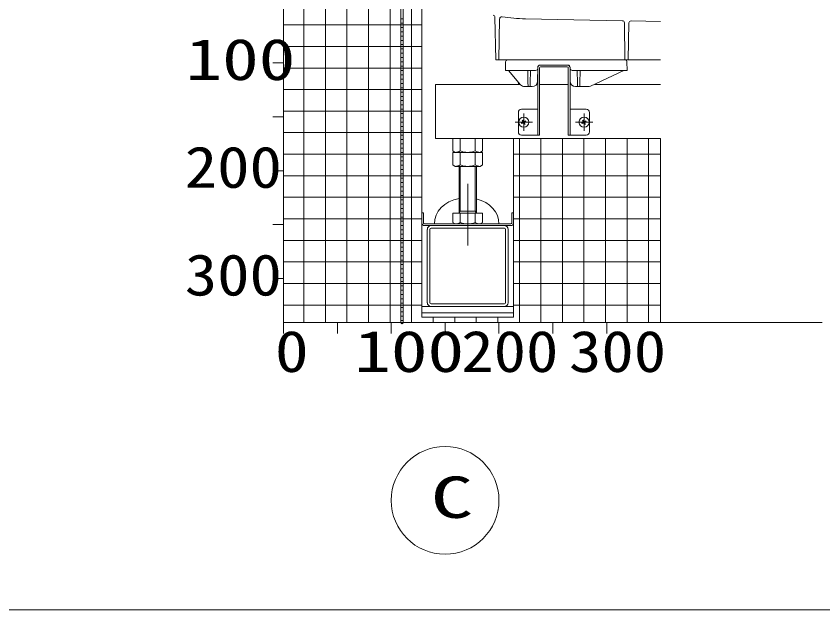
# Model space of a CAD drawing. Units: millimetres on the paper. Extents: x -305 to 305, y -152 to 152.
# Drawn here: x -132.37 to -94.93, y -56.65 to -29.09 of the extents above; entities that cross this region are included whole.
import ezdxf
from ezdxf.enums import TextEntityAlignment as Align

# ---------------------------------------------------------------- set-up
doc = ezdxf.new("R2010")
doc.units = ezdxf.units.MM
doc.linetypes.add('LONG_CHAIN', pattern=[21, 18, -1, 1, -1])
doc.layers.add('0-0_PV', color=7, linetype='Continuous', lineweight=9)
doc.styles.add('ＭＳ ゴシック', font='')
doc.styles.get('ＭＳ ゴシック').set_extended_font_data('MS Gothic')

msp = doc.modelspace()

# ---------------------------------------------------------------- linework, layer by layer
at = {"layer": '0-0_PV'}
for p, q in [((-119.963, -3.313), (-119.963, -43.313)), ((-119.017, -43.313), (-119.017, -7.373)), ((-118.017, -43.313), (-118.017, -7.763)), ((-117.017, -43.313), (-117.017, -8.509)), ((-116.017, -43.313), (-116.017, -12.474)), ((-115.017, -43.313), (-115.017, -23.178)), ((-114.017, -43.313), (-114.017, -26.019)), ((-113.538, -28.513), (-113.538, -38.213)), ((-110.113, -31.113), (-110.147, -29.142)), ((-119.963, -29.498), (-113.538, -29.498)), ((-114.413, -29.213), (-114.513, -29.213)), ((-114.413, -29.413), (-114.513, -29.413)), ((-109.963, -31.113), (-109.93, -29.216)), ((-104.241, -29.301), (-108.736, -29.212)), ((-104.113, -31.113), (-104.143, -29.4)), ((-103.963, -31.113), (-103.933, -29.408)), ((-102.463, -29.337), (-103.831, -29.31)), ((-114.413, -29.613), (-114.513, -29.613)), ((-114.413, -29.813), (-114.513, -29.813)), ((-114.413, -30.013), (-114.513, -30.013)), ((-114.413, -30.213), (-114.513, -30.213)), ((-119.963, -30.498), (-113.538, -30.498)), ((-114.413, -30.413), (-114.513, -30.413)), ((-114.413, -30.613), (-114.513, -30.613)), ((-114.413, -30.813), (-114.513, -30.813)), ((-114.413, -31.013), (-114.513, -31.013)), ((-120.463, -31.263), (-119.963, -31.263)), ((-114.413, -31.213), (-114.513, -31.213)), ((-114.413, -31.413), (-114.513, -31.413)), ((-110.113, -31.113), (-102.463, -31.113)), ((-109.556, -31.113), (-109.413, -31.113)), ((-104.263, -31.113), (-109.413, -31.113)), ((-106.76, -31.363), (-108.064, -31.363)), ((-108.033, -31.363), (-106.793, -31.363)), ((-108.033, -31.443), (-106.793, -31.443)), ((-104.12, -31.113), (-104.263, -31.113)), ((-119.963, -31.498), (-113.538, -31.498)), ((-114.413, -31.613), (-114.513, -31.613)), ((-114.413, -31.813), (-114.513, -31.813)), ((-108.958, -32.274), (-109.513, -31.613)), ((-108.264, -31.613), (-109.413, -31.613)), ((-108.616, -32.198), (-108.626, -31.613)), ((-108.51, -32.198), (-108.5, -31.613)), ((-108.169, -32.115), (-108.164, -31.462)), ((-108.163, -31.493), (-108.163, -34.613)), ((-108.083, -31.493), (-108.083, -34.613)), ((-106.743, -31.493), (-106.743, -34.613)), ((-106.663, -31.493), (-106.663, -34.613)), ((-106.656, -32.115), (-106.662, -31.462)), ((-106.561, -31.613), (-104.263, -31.613)), ((-106.316, -32.198), (-106.326, -31.613)), ((-106.21, -32.198), (-106.2, -31.613)), ((-105.721, -32.34), (-104.163, -31.613)), ((-114.413, -32.013), (-114.513, -32.013)), ((-109.063, -32.183), (-109.063, -32.263)), ((-119.963, -32.498), (-113.538, -32.498)), ((-114.413, -32.213), (-114.513, -32.213)), ((-114.413, -32.413), (-114.513, -32.413)), ((-112.913, -32.263), (-109.007, -32.263)), ((-112.913, -32.263), (-112.913, -34.763)), ((-108.613, -32.363), (-108.767, -32.363)), ((-108.083, -32.263), (-106.743, -32.263)), ((-106.406, -32.363), (-106.313, -32.363)), ((-106.313, -32.363), (-106.213, -32.363)), ((-106.213, -32.363), (-105.827, -32.363)), ((-105.506, -32.263), (-102.463, -32.263)), ((-114.413, -32.613), (-114.513, -32.613)), ((-114.413, -32.813), (-114.513, -32.813)), ((-114.413, -33.013), (-114.513, -33.013)), ((-114.413, -33.213), (-114.513, -33.213)), ((-119.963, -33.498), (-113.538, -33.498)), ((-114.413, -33.413), (-114.513, -33.413)), ((-114.413, -33.613), (-114.513, -33.613)), ((-109.063, -33.563), (-109.063, -34.463)), ((-108.913, -33.413), (-108.163, -33.413)), ((-105.913, -33.413), (-106.663, -33.413)), ((-105.763, -33.563), (-105.763, -34.463)), ((-120.463, -33.763), (-119.963, -33.763)), ((-114.413, -33.813), (-114.513, -33.813)), ((-114.413, -34.013), (-114.513, -34.013)), ((-108.86, -34.017), (-108.911, -34.052)), ((-108.896, -34.078), (-108.911, -34.052)), ((-108.896, -34.078), (-108.84, -34.052)), ((-108.878, -33.929), (-108.852, -33.914)), ((-108.878, -33.93), (-108.852, -33.986)), ((-108.817, -33.965), (-108.852, -33.915)), ((-108.809, -34.061), (-108.773, -34.111)), ((-108.729, -33.947), (-108.786, -33.974)), ((-108.747, -34.096), (-108.773, -34.04)), ((-108.765, -34.009), (-108.714, -33.973)), ((-108.729, -33.947), (-108.714, -33.973)), ((-106.06, -34.017), (-106.111, -34.052)), ((-106.096, -34.078), (-106.111, -34.052)), ((-106.096, -34.078), (-106.04, -34.052)), ((-106.078, -33.929), (-106.052, -33.914)), ((-106.078, -33.93), (-106.052, -33.986)), ((-106.017, -33.965), (-106.052, -33.915)), ((-106.009, -34.061), (-105.973, -34.111)), ((-105.929, -33.947), (-105.986, -33.974)), ((-105.947, -34.096), (-105.973, -34.04)), ((-105.965, -34.009), (-105.914, -33.973)), ((-105.929, -33.947), (-105.914, -33.973)), ((-114.413, -34.213), (-114.513, -34.213)), ((-114.413, -34.413), (-114.513, -34.413)), ((-108.747, -34.096), (-108.773, -34.111)), ((-105.947, -34.096), (-105.973, -34.111)), ((-119.963, -34.498), (-113.538, -34.498)), ((-114.413, -34.613), (-114.513, -34.613)), ((-114.413, -34.813), (-114.513, -34.813)), ((-112.913, -34.763), (-102.463, -34.763)), ((-112.106, -34.763), (-112.106, -35.345)), ((-111.759, -34.763), (-111.759, -35.345)), ((-111.066, -34.763), (-111.066, -35.345)), ((-110.72, -34.763), (-110.72, -35.345)), ((-109.017, -43.313), (-109.017, -34.763)), ((-108.913, -34.613), (-108.083, -34.613)), ((-108.083, -34.613), (-108.163, -34.613)), ((-108.017, -43.313), (-108.017, -34.763)), ((-107.017, -43.313), (-107.017, -34.763)), ((-106.743, -34.613), (-106.663, -34.613)), ((-105.913, -34.613), (-106.743, -34.613)), ((-106.017, -43.313), (-106.017, -34.763)), ((-105.017, -43.313), (-105.017, -34.763)), ((-104.017, -43.313), (-104.017, -34.763)), ((-103.017, -43.313), (-103.017, -34.763)), ((-114.413, -35.013), (-114.513, -35.013)), ((-119.963, -35.498), (-113.538, -35.498)), ((-114.413, -35.213), (-114.513, -35.213)), ((-114.413, -35.413), (-114.513, -35.413)), ((-111.988, -35.413), (-112.106, -35.345)), ((-112.106, -35.413), (-112.106, -35.995)), ((-110.72, -35.413), (-112.106, -35.413)), ((-111.988, -35.413), (-110.838, -35.413)), ((-111.759, -35.413), (-111.759, -35.995)), ((-111.066, -35.413), (-111.066, -35.995)), ((-110.72, -35.345), (-110.838, -35.413)), ((-110.72, -35.413), (-110.72, -35.995)), ((-109.288, -35.235), (-109.288, -38.213)), ((-109.288, -35.498), (-102.463, -35.498)), ((-114.413, -35.613), (-114.513, -35.613)), ((-114.413, -35.813), (-114.513, -35.813)), ((-120.463, -36.263), (-119.963, -36.263)), ((-114.413, -36.013), (-114.513, -36.013)), ((-114.413, -36.213), (-114.513, -36.213)), ((-112.106, -35.995), (-111.988, -36.063)), ((-110.838, -36.063), (-111.988, -36.063)), ((-111.813, -38.233), (-111.813, -36.063)), ((-111.758, -38.138), (-111.758, -36.063)), ((-111.068, -36.063), (-111.068, -38.138)), ((-111.013, -36.063), (-111.013, -38.233)), ((-110.838, -36.063), (-110.72, -35.995)), ((-119.963, -36.498), (-113.538, -36.498)), ((-114.413, -36.413), (-114.513, -36.413)), ((-114.413, -36.613), (-114.513, -36.613)), ((-109.288, -36.498), (-102.463, -36.498)), ((-114.413, -36.813), (-114.513, -36.813)), ((-114.413, -37.013), (-114.513, -37.013)), ((-114.413, -37.213), (-114.513, -37.213)), ((-114.413, -37.413), (-114.513, -37.413)), ((-119.963, -37.498), (-113.538, -37.498)), ((-114.413, -37.613), (-114.513, -37.613)), ((-114.413, -37.813), (-114.513, -37.813)), ((-109.288, -37.498), (-102.463, -37.498)), ((-114.413, -38.013), (-114.513, -38.013)), ((-111.813, -38.233), (-111.758, -38.138)), ((-111.813, -38.138), (-111.013, -38.138)), ((-111.013, -38.233), (-111.068, -38.138)), ((-119.963, -38.498), (-113.538, -38.498)), ((-114.413, -38.213), (-114.513, -38.213)), ((-114.413, -38.413), (-114.513, -38.413)), ((-113.458, -38.213), (-113.538, -38.213)), ((-113.538, -38.213), (-113.538, -38.693)), ((-113.458, -38.213), (-113.458, -38.693)), ((-112.106, -38.665), (-112.106, -38.233)), ((-112.106, -38.233), (-110.72, -38.233)), ((-111.759, -38.665), (-111.759, -38.233)), ((-111.066, -38.665), (-111.066, -38.233)), ((-110.72, -38.665), (-110.72, -38.233)), ((-109.288, -38.213), (-109.368, -38.213)), ((-109.368, -38.213), (-109.368, -38.693)), ((-109.288, -38.213), (-109.288, -38.693)), ((-109.288, -38.498), (-102.463, -38.498)), ((-120.463, -38.763), (-119.963, -38.763)), ((-114.413, -38.613), (-114.513, -38.613)), ((-114.413, -38.813), (-114.513, -38.813)), ((-113.538, -38.813), (-113.538, -43.063)), ((-109.408, -38.733), (-113.418, -38.733)), ((-109.408, -38.813), (-113.418, -38.813)), ((-109.71, -38.928), (-113.115, -38.928)), ((-111.988, -38.733), (-112.106, -38.665)), ((-111.988, -38.733), (-110.838, -38.733)), ((-110.72, -38.665), (-110.838, -38.733)), ((-109.288, -38.813), (-109.288, -43.063)), ((-114.413, -39.013), (-114.513, -39.013)), ((-114.413, -39.213), (-114.513, -39.213)), ((-113.288, -38.985), (-113.288, -42.39)), ((-113.173, -38.985), (-113.173, -42.39)), ((-109.653, -38.985), (-109.653, -42.39)), ((-109.538, -38.985), (-109.538, -42.39)), ((-119.963, -39.498), (-113.538, -39.498)), ((-114.413, -39.413), (-114.513, -39.413)), ((-114.413, -39.613), (-114.513, -39.613)), ((-109.288, -39.498), (-102.463, -39.498)), ((-114.413, -39.813), (-114.513, -39.813)), ((-114.413, -40.013), (-114.513, -40.013)), ((-114.413, -40.213), (-114.513, -40.213)), ((-114.413, -40.413), (-114.513, -40.413)), ((-119.963, -40.498), (-113.538, -40.498)), ((-114.413, -40.613), (-114.513, -40.613)), ((-114.413, -40.813), (-114.513, -40.813)), ((-109.288, -40.498), (-102.463, -40.498)), ((-114.413, -41.013), (-114.513, -41.013)), ((-120.463, -41.263), (-119.963, -41.263)), ((-119.963, -41.498), (-113.538, -41.498)), ((-114.413, -41.213), (-114.513, -41.213)), ((-114.413, -41.413), (-114.513, -41.413)), ((-109.288, -41.498), (-102.463, -41.498)), ((-114.413, -41.613), (-114.513, -41.613)), ((-114.413, -41.813), (-114.513, -41.813)), ((-114.413, -42.013), (-114.513, -42.013)), ((-114.413, -42.213), (-114.513, -42.213)), ((-119.963, -42.498), (-113.538, -42.498)), ((-114.413, -42.413), (-114.513, -42.413)), ((-114.413, -42.613), (-114.513, -42.613)), ((-109.288, -42.563), (-113.538, -42.563)), ((-109.71, -42.448), (-113.115, -42.448)), ((-109.288, -42.498), (-102.463, -42.498)), ((-114.413, -42.813), (-114.513, -42.813)), ((-114.413, -43.013), (-114.513, -43.013)), ((-109.288, -42.863), (-113.538, -42.863)), ((-119.963, -43.313), (-94.963, -43.313)), ((-119.963, -43.313), (-119.963, -43.813)), ((-117.463, -43.313), (-117.463, -43.813)), ((-114.963, -43.313), (-114.963, -43.813)), ((-114.413, -43.213), (-114.513, -43.213)), ((-109.288, -43.063), (-113.538, -43.063)), ((-113.017, -43.313), (-113.017, -43.063)), ((-112.463, -43.313), (-112.463, -43.813)), ((-112.017, -43.313), (-112.017, -43.063)), ((-111.017, -43.313), (-111.017, -43.063)), ((-110.017, -43.313), (-110.017, -43.063)), ((-109.963, -43.313), (-109.963, -43.813)), ((-107.463, -43.313), (-107.463, -43.813)), ((-104.963, -43.313), (-104.963, -43.813)), ((-262.482, -56.645), (-12.482, -56.645))]:
    msp.add_line(p, q, dxfattribs=at)
at = {"layer": '0-0_PV', "linetype": 'LONG_CHAIN'}
for p, q in [((-108.813, -33.613), (-108.813, -34.413)), ((-106.013, -33.613), (-106.013, -34.413)), ((-108.413, -34.013), (-109.213, -34.013)), ((-105.613, -34.013), (-106.413, -34.013)), ((-111.413, -36.876), (-111.413, -39.733))]:
    msp.add_line(p, q, dxfattribs=at)
at = {"layer": '0-0_PV'}
for points in [[(-119.102, -7.249), (-119.963, -5.7), (-119.963, -43.313)], [(-119.963, -43.313), (-102.463, -43.313), (-102.463, -34.763), (-109.288, -34.763), (-109.288, -43.063), (-113.538, -43.063), (-113.538, -28.513), (-111.801, -28.513)], [(-109.413, -31.613), (-109.663, -31.613), (-109.656, -31.211)], [(-104.263, -31.613), (-104.013, -31.613), (-104.02, -31.211)], [(-108.613, -32.363), (-108.613, -32.359), (-108.613, -32.348), (-108.613, -32.329), (-108.614, -32.304), (-108.614, -32.274), (-108.615, -32.238), (-108.616, -32.198)], [(-108.51, -32.198), (-108.511, -32.238), (-108.511, -32.274), (-108.512, -32.304), (-108.512, -32.329), (-108.512, -32.348), (-108.513, -32.359), (-108.513, -32.363)], [(-106.316, -32.198), (-106.315, -32.238), (-106.314, -32.274), (-106.314, -32.304), (-106.313, -32.329), (-106.313, -32.348), (-106.313, -32.359), (-106.313, -32.363)], [(-106.213, -32.363), (-106.213, -32.359), (-106.212, -32.348), (-106.212, -32.329), (-106.212, -32.304), (-106.211, -32.274), (-106.211, -32.238), (-106.21, -32.198)], [(-108.419, -32.363), (-108.513, -32.363), (-108.613, -32.363)]]:
    msp.add_lwpolyline(points, dxfattribs=at)
for points in [[(-114.413, -43.313), (-114.413, -27.313), (-114.513, -27.313), (-114.513, -43.313)], [(-114.513, -43.313), (-114.512, -43.319), (-114.511, -43.325), (-114.509, -43.331), (-114.507, -43.337), (-114.503, -43.342), (-114.499, -43.347), (-114.495, -43.351), (-114.49, -43.355), (-114.484, -43.358), (-114.478, -43.36), (-114.472, -43.362), (-114.466, -43.363), (-114.46, -43.363), (-114.453, -43.362), (-114.447, -43.36), (-114.441, -43.358), (-114.436, -43.355), (-114.431, -43.351), (-114.426, -43.347), (-114.422, -43.342), (-114.419, -43.337), (-114.416, -43.331), (-114.414, -43.325), (-114.413, -43.319), (-114.413, -43.313), (-114.463, -43.313)]]:
    msp.add_lwpolyline(points, close=True, dxfattribs=at)
for centre, radius in [((-108.813, -34.013), 0.235), ((-106.013, -34.013), 0.235), ((-112.463, -51.563), 2.5)]:
    msp.add_circle(centre, radius, dxfattribs=at)
for centre, radius, start, end in [((-110.247, -29.144), 0.1, 1, 78.4527), ((-109.83, -29.218), 0.1, 81.3541, 179), ((-108.571, -20.938), 8.275, 261.3541, 268.8542), ((-104.243, -29.401), 0.1, 1, 88.8542), ((-103.833, -29.41), 0.1, 88.8542, 179), ((-109.556, -31.213), 0.1, 90, 179), ((-108.064, -31.463), 0.1, 90, 179.5), ((-108.033, -31.493), 0.13, 90, 180), ((-108.033, -31.493), 0.05, 90, 180), ((-106.793, -31.493), 0.13, 0, 90), ((-106.793, -31.493), 0.05, 0, 90), ((-106.762, -31.463), 0.1, 0.5, 90), ((-104.12, -31.213), 0.1, 1, 90), ((-108.264, -31.513), 0.1, 270, 359.5), ((-106.561, -31.513), 0.1, 180.5, 270), ((-108.419, -32.113), 0.25, 270, 359.5), ((-106.406, -32.113), 0.25, 180.5, 270), ((-108.767, -32.113), 0.25, 220, 270), ((-105.827, -32.113), 0.25, 270, 295), ((-108.913, -33.563), 0.15, 90, 180), ((-105.913, -33.563), 0.15, 0, 90), ((-108.875, -33.996), 0.025, 305, 25), ((-108.829, -34.075), 0.025, 35, 115), ((-108.796, -33.951), 0.025, 215, 295), ((-108.751, -34.03), 0.025, 124.9999, 205), ((-106.075, -33.996), 0.025, 305, 25), ((-106.029, -34.075), 0.025, 35, 115), ((-105.996, -33.951), 0.025, 215, 295), ((-105.951, -34.03), 0.025, 124.9999, 205), ((-108.913, -34.463), 0.15, 180, 270), ((-105.913, -34.463), 0.15, 270, 0), ((-111.997, -34.963), 0.45, 271.2052, 301.9385), ((-111.413, -34.497), 0.916, 247.7809, 292.2191), ((-110.828, -34.963), 0.45, 238.0615, 268.7948), ((-111.997, -35.613), 0.45, 271.2052, 301.9385), ((-111.413, -35.147), 0.916, 247.7809, 292.2191), ((-110.828, -35.613), 0.45, 238.0615, 268.7948), ((-113.418, -38.693), 0.12, 180, 270), ((-113.418, -38.693), 0.04, 180, 270), ((-113.115, -38.985), 0.172, 90, 180), ((-113.115, -38.985), 0.0575, 90, 180), ((-111.997, -38.283), 0.45, 271.2052, 301.9385), ((-111.413, -37.817), 0.916, 247.7809, 292.2191), ((-110.828, -38.283), 0.45, 238.0615, 268.7948), ((-109.71, -38.985), 0.172, 0, 90), ((-109.71, -38.985), 0.0575, 0, 90), ((-109.408, -38.693), 0.12, 270, 0), ((-109.408, -38.693), 0.04, 270, 0), ((-113.115, -42.39), 0.172, 180, 270), ((-113.115, -42.39), 0.0575, 180, 270), ((-109.71, -42.39), 0.172, 270, 0), ((-109.71, -42.39), 0.0575, 270, 0)]:
    msp.add_arc(centre, radius, start, end, dxfattribs=at)
for start_param, end_param in [(1.80778, 3.157969), (6.266809, 7.550795)]:
    msp.add_ellipse((-111.461, -38.713), major_axis=(1.5, 0), ratio=0.800001, start_param=start_param, end_param=end_param, dxfattribs=at)

# ---------------------------------------------------------------- texts
at = {"layer": '0-0_PV', "style": 'ＭＳ ゴシック'}
for s, width, p in [('100', 1.3, (-124.51, -32.633)), ('200', 1.15, (-124.546, -37.633)), ('300', 1.15, (-124.546, -42.633)), ('0', 1.2, (-120.363, -46.183)), ('100', 1.3, (-116.677, -46.183)), ('200', 1.15, (-111.713, -46.183)), ('300', 1.15, (-106.713, -46.183)), ('C', 1.5, (-113.129, -52.954))]:
    msp.add_text(s, height=1.921, dxfattribs=dict(at, width=width)).set_placement(p, align=Align.BOTTOM_LEFT)

doc.saveas('drawing.dxf')
